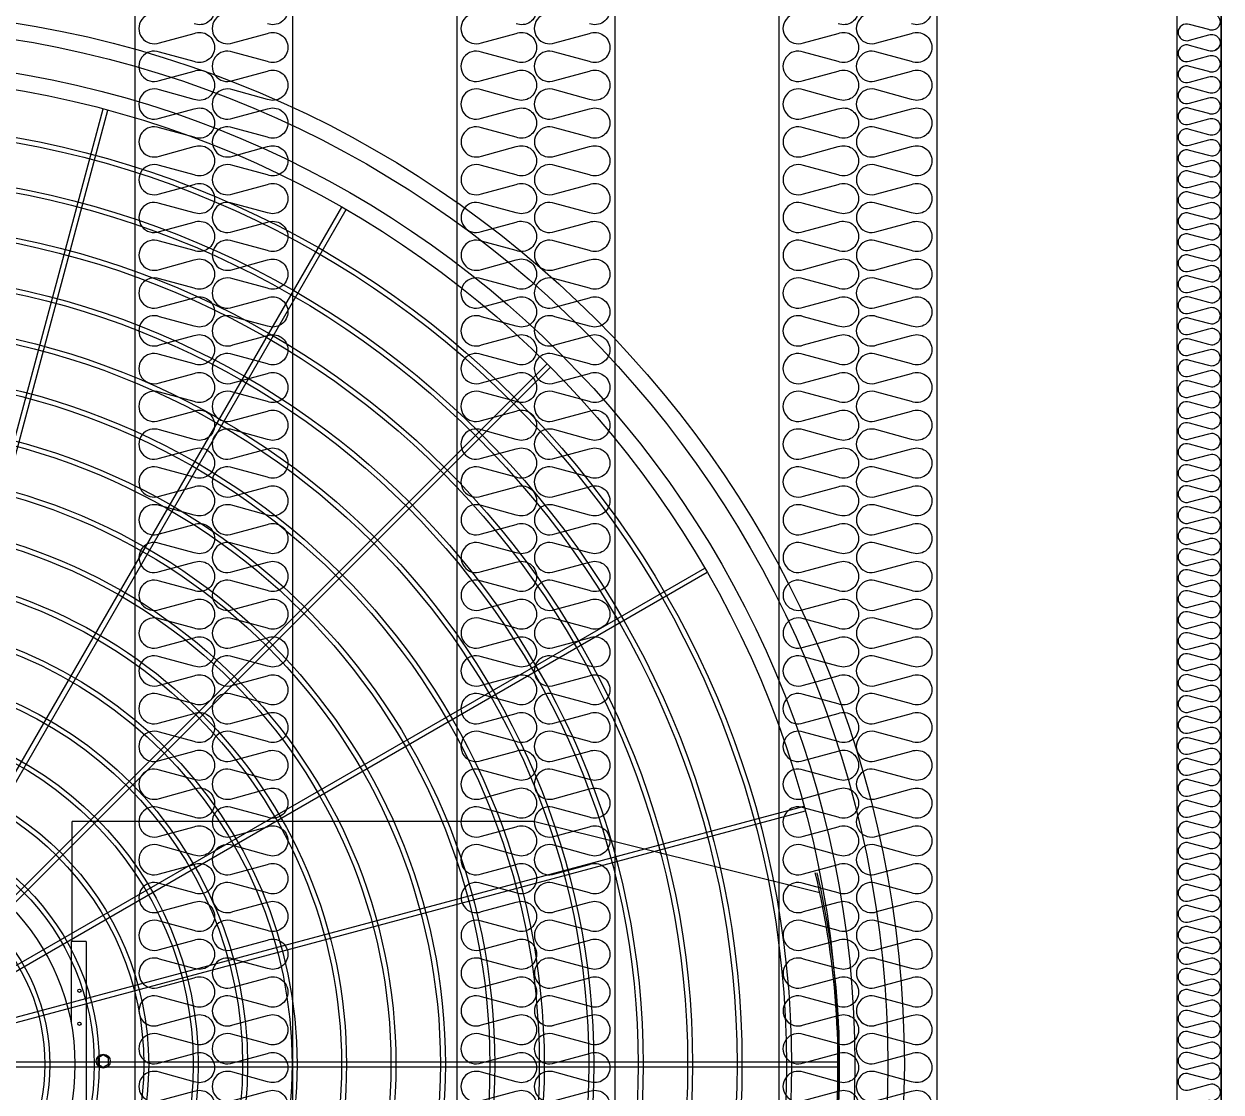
# Model space of a CAD drawing. Header units: millimetres. Extents: x 2911 to 32318, y 2586 to 23381.
# Drawn here: x 8752 to 9889, y 10757 to 11772 of the extents above; entities that cross this region are included whole.
import ezdxf

# ---------------------------------------------------------------- set-up
doc = ezdxf.new("R2010")
doc.units = ezdxf.units.MM
for name, color, linetype in [('LINE', 7, 'Continuous'), ('SMS', 220, 'Continuous'), ('냉각탑', 4, 'Continuous')]:
    doc.layers.add(name, color=color, linetype=linetype)

# ---------------------------------------------------------------- blocks, each defined once
blk = doc.blocks.new('A$C1FB73ED1')
for p, q in [((1293.4, 1341.6), (1587.7, 2439.9)), ((1299.2, 1340), (1593.5, 2438.3)), ((1308.9, 1336), (1877.4, 2320.7)), ((1314.1, 1333), (1882.6, 2317.7)), ((1322.4, 1326.6), (2126.4, 2130.6)), ((1326.6, 1322.4), (2130.6, 2126.4)), ((1333, 1314.1), (2317.7, 1882.6)), ((1336, 1308.9), (2320.7, 1877.4)), ((1340, 1299.2), (2438.3, 1593.5)), ((1341.6, 1293.4), (2439.9, 1587.7)), ((1342.9, 1283), (2480, 1283)), ((1342.9, 1277), (2480, 1277))]:
    blk.add_line(p, q)
for radius in [1280, 1260, 1220, 1200]:
    blk.add_circle((1280, 1280), radius)
at = {"ltscale": 5}
for radius in [1143, 1137, 1083, 1077, 1023, 1017, 963, 957, 903, 897, 843, 837, 783, 777, 723, 717, 663, 657, 603, 597, 543, 537, 483, 477, 423, 417, 363, 357, 303, 297, 243, 237]:
    blk.add_circle((1280, 1280), radius, dxfattribs=at)
at = {"color": 7}
blk.add_circle((1280, 1280), 273.5, dxfattribs=at)
at = {"layer": 'LINE', "color": 7}
for p, q in [((2111.5, 1574.8), (1550, 1574.8)), ((1550, 1429.2), (1550, 1574.8)), ((1550, 1429.2), (1550, 1574.8)), ((2111.5, 1574.8), (2457.5, 1488.5)), ((1549, 1429.2), (1549, 1329.5)), ((1549, 1429.2), (1549, 1329.5)), ((1567, 1429.2), (1549, 1429.2)), ((1567, 1429.2), (1549, 1429.2)), ((1567, 1429.2), (1567, 1190.6)), ((1567, 1429.2), (1567, 1190.6))]:
    blk.add_line(p, q, dxfattribs=at)
blk.add_lwpolyline([(1594.4, 1287.7), (1587.9, 1291.5), (1581.4, 1287.7), (1581.4, 1280.2), (1587.9, 1276.5), (1594.4, 1280.2)], close=True, dxfattribs=at)
blk.add_lwpolyline([(1594.4, 1287.7), (1587.9, 1291.5), (1581.4, 1287.7), (1581.4, 1280.2), (1587.9, 1276.5), (1594.4, 1280.2)], close=True, dxfattribs=at)
for centre, radius in [((1559, 1369.4), 2), ((1559, 1369.4), 2), ((1559, 1329.4), 2), ((1559, 1329.4), 2), ((1587.9, 1284), 8.5), ((1587.9, 1284), 8.5)]:
    blk.add_circle(centre, radius, dxfattribs=at)
for radius, start, end in [(998, 353.4876, 13.487), (1000, 353.5007, 13.4595)]:
    blk.add_arc((1481.5, 1280), radius, start, end, dxfattribs=at)
blk = doc.blocks.new('3')
at = {"color": 7}
for p, q in [((9847.4, 12311.1), (9847.4, 9391.1)), ((9889.4, 12311.1), (9889.4, 9311.1)), ((8857.2, 12271.8), (8857.2, 9311.1)), ((9007.2, 12271.8), (9007.2, 9311.1)), ((9163.2, 12271.8), (9163.2, 9311.1)), ((9313.2, 12271.8), (9313.2, 9311.1)), ((9469.2, 12271.8), (9469.2, 9311.1)), ((9619.2, 12271.8), (9619.2, 9311.1))]:
    blk.add_line(p, q, dxfattribs=at)
blk.add_line((9889.4, 12311.1), (9889.4, 9311.1))
at = {"ltscale": 500}
blk.add_lwpolyline([(7189.4, 12311.1), (9889.1, 12311.1), (9889.1, 9311.1), (7189.4, 9311.1)], close=True, dxfattribs=at)
at = {"layer": 'SMS', "color": 5}
for points in [[(9877.6, 11781.4, -1.449198), (9877.6, 11766.5), (9859.3, 11771.4, 0.524856), (9848.5, 11764, 0.524856), (9859.3, 11756.5), (9877.6, 11761.5, -1.449198), (9877.6, 11746.5), (9859.3, 11751.5, 0.524856), (9848.5, 11744, 0.417249), (9856.6, 11736)], [(8933, 11785.5, -0.524856), (8913.5, 11772.1)], [(8880.6, 11781, 1.449198), (8880.6, 11754.1), (8913.5, 11763, -0.524856), (8933, 11749.6, -0.524856), (8913.5, 11736.2), (8880.6, 11745.1, 1.449198), (8880.6, 11718.2), (8913.5, 11727.1, -0.524856), (8933, 11713.7, -0.524856), (8913.5, 11700.2), (8880.6, 11709.2, 1.449198), (8880.6, 11682.3), (8913.5, 11691.2, -0.524856), (8933, 11677.8, -0.524856), (8913.5, 11664.3), (8880.6, 11673.2, 1.449198), (8880.6, 11646.4), (8913.5, 11655.3, -0.524856), (8933, 11641.9, -0.524856), (8913.5, 11628.4), (8880.6, 11637.3, 1.449198), (8880.6, 11610.5), (8913.5, 11619.4, -0.524856), (8933, 11605.9, -0.524856), (8913.5, 11592.5), (8880.6, 11601.4, 1.449198), (8880.6, 11574.6), (8913.5, 11583.5, -0.524856), (8933, 11570, -0.524856), (8913.5, 11556.6), (8880.6, 11565.5, 1.449198), (8880.6, 11538.7), (8913.5, 11547.6, -0.524856), (8933, 11534.1, -0.524856), (8913.5, 11520.7), (8880.6, 11529.6, 1.449198), (8880.6, 11502.7), (8913.5, 11511.6, -0.524856), (8933, 11498.2, -0.524856), (8913.5, 11484.8), (8880.6, 11493.7, 1.449198), (8880.6, 11466.8), (8913.5, 11475.7, -0.524856), (8933, 11462.3, -0.524856), (8913.5, 11448.9), (8880.6, 11457.8, 1.449198), (8880.6, 11430.9), (8913.5, 11439.8, -0.524856), (8933, 11426.4, -0.524856), (8913.5, 11413), (8880.6, 11421.9, 1.449198), (8880.6, 11395), (8913.5, 11403.9, -0.524856), (8933, 11390.5, -0.524856), (8913.5, 11377.1), (8880.6, 11386, 1.449198), (8880.6, 11359.1), (8913.5, 11368, -0.524856), (8933, 11354.6, -0.524856), (8913.5, 11341.1), (8880.6, 11350.1, 1.449198), (8880.6, 11323.2), (8913.5, 11332.1, -0.524856), (8933, 11318.7, -0.524856), (8913.5, 11305.2), (8880.6, 11314.1, 1.449198), (8880.6, 11287.3), (8913.5, 11296.2, -0.524856), (8933, 11282.8, -0.524856), (8913.5, 11269.3), (8880.6, 11278.2, 1.449198), (8880.6, 11251.4), (8913.5, 11260.3, -0.524856), (8933, 11246.8, -0.524856), (8913.5, 11233.4), (8880.6, 11242.3, 1.449198), (8880.6, 11215.5), (8913.5, 11224.4, -0.524856), (8933, 11210.9, -0.524856), (8913.5, 11197.5), (8880.6, 11206.4, 1.449198), (8880.6, 11179.6), (8913.5, 11188.5, -0.524856), (8933, 11175, -0.524856), (8913.5, 11161.6), (8880.6, 11170.5, 1.449198), (8880.6, 11143.6), (8913.5, 11152.5, -0.524856), (8933, 11139.1, -0.524856), (8913.5, 11125.7), (8880.6, 11134.6, 1.449198), (8880.6, 11107.7), (8913.5, 11116.6, -0.524856), (8933, 11103.2, -0.524856), (8913.5, 11089.8), (8880.6, 11098.7, 1.449198), (8880.6, 11071.8), (8913.5, 11080.7, -0.524856), (8933, 11067.3, -0.524856), (8913.5, 11053.9), (8880.6, 11062.8, 1.449198), (8880.6, 11035.9), (8913.5, 11044.8, -0.524856), (8933, 11031.4, -0.524856), (8913.5, 11018), (8880.6, 11026.9, 1.449198), (8880.6, 11000), (8913.5, 11008.9, -0.524856), (8933, 10995.5, -0.524856), (8913.5, 10982), (8880.6, 10991, 1.449198), (8880.6, 10964.1), (8913.5, 10973, -0.524856), (8933, 10959.6, -0.524856), (8913.5, 10946.1), (8880.6, 10955, 1.449198), (8880.6, 10928.2), (8913.5, 10937.1, -0.524856), (8933, 10923.7, -0.524856), (8913.5, 10910.2), (8880.6, 10919.1, 1.449198), (8880.6, 10892.3), (8913.5, 10901.2, -0.524856), (8933, 10887.7, -0.524856), (8913.5, 10874.3), (8880.6, 10883.2, 1.449198), (8880.6, 10856.4), (8913.5, 10865.3, -0.524856), (8933, 10851.8, -0.524856), (8913.5, 10838.4), (8880.6, 10847.3, 1.449198), (8880.6, 10820.5), (8913.5, 10829.4, -0.524856), (8933, 10815.9, -0.417249), (8918.5, 10801.6)], [(9002.6, 11785.5, -0.524856), (8983.2, 11772.1)], [(8950.3, 11781, 1.449198), (8950.3, 11754.1), (8983.2, 11763, -0.524856), (9002.6, 11749.6, -0.524856), (8983.2, 11736.2), (8950.3, 11745.1, 1.449198), (8950.3, 11718.2), (8983.2, 11727.1, -0.524856), (9002.6, 11713.7, -0.524856), (8983.2, 11700.2), (8950.3, 11709.2, 1.449198), (8950.3, 11682.3), (8983.2, 11691.2, -0.524856), (9002.6, 11677.8, -0.524856), (8983.2, 11664.3), (8950.3, 11673.2, 1.449198), (8950.3, 11646.4), (8983.2, 11655.3, -0.524856), (9002.6, 11641.9, -0.524856), (8983.2, 11628.4), (8950.3, 11637.3, 1.449198), (8950.3, 11610.5), (8983.2, 11619.4, -0.524856), (9002.6, 11605.9, -0.524856), (8983.2, 11592.5), (8950.3, 11601.4, 1.449198), (8950.3, 11574.6), (8983.2, 11583.5, -0.524856), (9002.6, 11570, -0.524856), (8983.2, 11556.6), (8950.3, 11565.5, 1.449198), (8950.3, 11538.7), (8983.2, 11547.6, -0.524856), (9002.6, 11534.1, -0.524856), (8983.2, 11520.7), (8950.3, 11529.6, 1.449198), (8950.3, 11502.7), (8983.2, 11511.6, -0.524856), (9002.6, 11498.2, -0.524856), (8983.2, 11484.8), (8950.3, 11493.7, 1.449198), (8950.3, 11466.8), (8983.2, 11475.7, -0.524856), (9002.6, 11462.3, -0.524856), (8983.2, 11448.9), (8950.3, 11457.8, 1.449198), (8950.3, 11430.9), (8983.2, 11439.8, -0.524856), (9002.6, 11426.4, -0.524856), (8983.2, 11413), (8950.3, 11421.9, 1.449198), (8950.3, 11395), (8983.2, 11403.9, -0.524856), (9002.6, 11390.5, -0.524856), (8983.2, 11377.1), (8950.3, 11386, 1.449198), (8950.3, 11359.1), (8983.2, 11368, -0.524856), (9002.6, 11354.6, -0.524856), (8983.2, 11341.1), (8950.3, 11350.1, 1.449198), (8950.3, 11323.2), (8983.2, 11332.1, -0.524856), (9002.6, 11318.7, -0.524856), (8983.2, 11305.2), (8950.3, 11314.1, 1.449198), (8950.3, 11287.3), (8983.2, 11296.2, -0.524856), (9002.6, 11282.8, -0.524856), (8983.2, 11269.3), (8950.3, 11278.2, 1.449198), (8950.3, 11251.4), (8983.2, 11260.3, -0.524856), (9002.6, 11246.8, -0.524856), (8983.2, 11233.4), (8950.3, 11242.3, 1.449198), (8950.3, 11215.5), (8983.2, 11224.4, -0.524856), (9002.6, 11210.9, -0.524856), (8983.2, 11197.5), (8950.3, 11206.4, 1.449198), (8950.3, 11179.6), (8983.2, 11188.5, -0.524856), (9002.6, 11175, -0.524856), (8983.2, 11161.6), (8950.3, 11170.5, 1.449198), (8950.3, 11143.6), (8983.2, 11152.5, -0.524856), (9002.6, 11139.1, -0.524856), (8983.2, 11125.7), (8950.3, 11134.6, 1.449198), (8950.3, 11107.7), (8983.2, 11116.6, -0.524856), (9002.6, 11103.2, -0.524856), (8983.2, 11089.8), (8950.3, 11098.7, 1.449198), (8950.3, 11071.8), (8983.2, 11080.7, -0.524856), (9002.6, 11067.3, -0.524856), (8983.2, 11053.9), (8950.3, 11062.8, 1.449198), (8950.3, 11035.9), (8983.2, 11044.8, -0.524856), (9002.6, 11031.4, -0.524856), (8983.2, 11018), (8950.3, 11026.9, 1.449198), (8950.3, 11000), (8983.2, 11008.9, -0.524856), (9002.6, 10995.5, -0.524856), (8983.2, 10982), (8950.3, 10991, 1.449198), (8950.3, 10964.1), (8983.2, 10973, -0.524856), (9002.6, 10959.6, -0.524856), (8983.2, 10946.1), (8950.3, 10955, 1.449198), (8950.3, 10928.2), (8983.2, 10937.1, -0.524856), (9002.6, 10923.7, -0.524856), (8983.2, 10910.2), (8950.3, 10919.1, 1.449198), (8950.3, 10892.3), (8983.2, 10901.2, -0.524856), (9002.6, 10887.7, -0.524856), (8983.2, 10874.3), (8950.3, 10883.2, 1.449198), (8950.3, 10856.4), (8983.2, 10865.3, -0.524856), (9002.6, 10851.8, -0.524856), (8983.2, 10838.4), (8950.3, 10847.3, 1.449198), (8950.3, 10820.5), (8983.2, 10829.4, -0.524856), (9002.6, 10815.9, -0.417249), (8988.1, 10801.6)], [(9239, 11785.5, -0.524856), (9219.5, 11772.1)], [(9186.6, 11781, 1.449198), (9186.6, 11754.1), (9219.5, 11763, -0.524856), (9239, 11749.6, -0.524856), (9219.5, 11736.2), (9186.6, 11745.1, 1.449198), (9186.6, 11718.2), (9219.5, 11727.1, -0.524856), (9239, 11713.7, -0.524856), (9219.5, 11700.2), (9186.6, 11709.2, 1.449198), (9186.6, 11682.3), (9219.5, 11691.2, -0.524856), (9239, 11677.8, -0.524856), (9219.5, 11664.3), (9186.6, 11673.2, 1.449198), (9186.6, 11646.4), (9219.5, 11655.3, -0.524856), (9239, 11641.9, -0.524856), (9219.5, 11628.4), (9186.6, 11637.3, 1.449198), (9186.6, 11610.5), (9219.5, 11619.4, -0.524856), (9239, 11605.9, -0.524856), (9219.5, 11592.5), (9186.6, 11601.4, 1.449198), (9186.6, 11574.6), (9219.5, 11583.5, -0.524856), (9239, 11570, -0.524856), (9219.5, 11556.6), (9186.6, 11565.5, 1.449198), (9186.6, 11538.7), (9219.5, 11547.6, -0.524856), (9239, 11534.1, -0.524856), (9219.5, 11520.7), (9186.6, 11529.6, 1.449198), (9186.6, 11502.7), (9219.5, 11511.6, -0.524856), (9239, 11498.2, -0.524856), (9219.5, 11484.8), (9186.6, 11493.7, 1.449198), (9186.6, 11466.8), (9219.5, 11475.7, -0.524856), (9239, 11462.3, -0.524856), (9219.5, 11448.9), (9186.6, 11457.8, 1.449198), (9186.6, 11430.9), (9219.5, 11439.8, -0.524856), (9239, 11426.4, -0.524856), (9219.5, 11413), (9186.6, 11421.9, 1.449198), (9186.6, 11395), (9219.5, 11403.9, -0.524856), (9239, 11390.5, -0.524856), (9219.5, 11377.1), (9186.6, 11386, 1.449198), (9186.6, 11359.1), (9219.5, 11368, -0.524856), (9239, 11354.6, -0.524856), (9219.5, 11341.1), (9186.6, 11350.1, 1.449198), (9186.6, 11323.2), (9219.5, 11332.1, -0.524856), (9239, 11318.7, -0.524856), (9219.5, 11305.2), (9186.6, 11314.1, 1.449198), (9186.6, 11287.3), (9219.5, 11296.2, -0.524856), (9239, 11282.8, -0.524856), (9219.5, 11269.3), (9186.6, 11278.2, 1.449198), (9186.6, 11251.4), (9219.5, 11260.3, -0.524856), (9239, 11246.8, -0.524856), (9219.5, 11233.4), (9186.6, 11242.3, 1.449198), (9186.6, 11215.5), (9219.5, 11224.4, -0.524856), (9239, 11210.9, -0.524856), (9219.5, 11197.5), (9186.6, 11206.4, 1.449198), (9186.6, 11179.6), (9219.5, 11188.5, -0.524856), (9239, 11175, -0.524856), (9219.5, 11161.6), (9186.6, 11170.5, 1.449198), (9186.6, 11143.6), (9219.5, 11152.5, -0.524856), (9239, 11139.1, -0.524856), (9219.5, 11125.7), (9186.6, 11134.6, 1.449198), (9186.6, 11107.7), (9219.5, 11116.6, -0.524856), (9239, 11103.2, -0.524856), (9219.5, 11089.8), (9186.6, 11098.7, 1.449198), (9186.6, 11071.8), (9219.5, 11080.7, -0.524856), (9239, 11067.3, -0.524856), (9219.5, 11053.9), (9186.6, 11062.8, 1.449198), (9186.6, 11035.9), (9219.5, 11044.8, -0.524856), (9239, 11031.4, -0.524856), (9219.5, 11018), (9186.6, 11026.9, 1.449198), (9186.6, 11000), (9219.5, 11008.9, -0.524856), (9239, 10995.5, -0.524856), (9219.5, 10982), (9186.6, 10991, 1.449198), (9186.6, 10964.1), (9219.5, 10973, -0.524856), (9239, 10959.6, -0.524856), (9219.5, 10946.1), (9186.6, 10955, 1.449198), (9186.6, 10928.2), (9219.5, 10937.1, -0.524856), (9239, 10923.7, -0.524856), (9219.5, 10910.2), (9186.6, 10919.1, 1.449198), (9186.6, 10892.3), (9219.5, 10901.2, -0.524856), (9239, 10887.7, -0.524856), (9219.5, 10874.3), (9186.6, 10883.2, 1.449198), (9186.6, 10856.4), (9219.5, 10865.3, -0.524856), (9239, 10851.8, -0.524856), (9219.5, 10838.4), (9186.6, 10847.3, 1.449198), (9186.6, 10820.5), (9219.5, 10829.4, -0.524856), (9239, 10815.9, -0.417249), (9224.5, 10801.6)], [(9308.6, 11785.5, -0.524856), (9289.2, 11772.1)], [(9256.3, 11781, 1.449198), (9256.3, 11754.1), (9289.2, 11763, -0.524856), (9308.6, 11749.6, -0.524856), (9289.2, 11736.2), (9256.3, 11745.1, 1.449198), (9256.3, 11718.2), (9289.2, 11727.1, -0.524856), (9308.6, 11713.7, -0.524856), (9289.2, 11700.2), (9256.3, 11709.2, 1.449198), (9256.3, 11682.3), (9289.2, 11691.2, -0.524856), (9308.6, 11677.8, -0.524856), (9289.2, 11664.3), (9256.3, 11673.2, 1.449198), (9256.3, 11646.4), (9289.2, 11655.3, -0.524856), (9308.6, 11641.9, -0.524856), (9289.2, 11628.4), (9256.3, 11637.3, 1.449198), (9256.3, 11610.5), (9289.2, 11619.4, -0.524856), (9308.6, 11605.9, -0.524856), (9289.2, 11592.5), (9256.3, 11601.4, 1.449198), (9256.3, 11574.6), (9289.2, 11583.5, -0.524856), (9308.6, 11570, -0.524856), (9289.2, 11556.6), (9256.3, 11565.5, 1.449198), (9256.3, 11538.7), (9289.2, 11547.6, -0.524856), (9308.6, 11534.1, -0.524856), (9289.2, 11520.7), (9256.3, 11529.6, 1.449198), (9256.3, 11502.7), (9289.2, 11511.6, -0.524856), (9308.6, 11498.2, -0.524856), (9289.2, 11484.8), (9256.3, 11493.7, 1.449198), (9256.3, 11466.8), (9289.2, 11475.7, -0.524856), (9308.6, 11462.3, -0.524856), (9289.2, 11448.9), (9256.3, 11457.8, 1.449198), (9256.3, 11430.9), (9289.2, 11439.8, -0.524856), (9308.6, 11426.4, -0.524856), (9289.2, 11413), (9256.3, 11421.9, 1.449198), (9256.3, 11395), (9289.2, 11403.9, -0.524856), (9308.6, 11390.5, -0.524856), (9289.2, 11377.1), (9256.3, 11386, 1.449198), (9256.3, 11359.1), (9289.2, 11368, -0.524856), (9308.6, 11354.6, -0.524856), (9289.2, 11341.1), (9256.3, 11350.1, 1.449198), (9256.3, 11323.2), (9289.2, 11332.1, -0.524856), (9308.6, 11318.7, -0.524856), (9289.2, 11305.2), (9256.3, 11314.1, 1.449198), (9256.3, 11287.3), (9289.2, 11296.2, -0.524856), (9308.6, 11282.8, -0.524856), (9289.2, 11269.3), (9256.3, 11278.2, 1.449198), (9256.3, 11251.4), (9289.2, 11260.3, -0.524856), (9308.6, 11246.8, -0.524856), (9289.2, 11233.4), (9256.3, 11242.3, 1.449198), (9256.3, 11215.5), (9289.2, 11224.4, -0.524856), (9308.6, 11210.9, -0.524856), (9289.2, 11197.5), (9256.3, 11206.4, 1.449198), (9256.3, 11179.6), (9289.2, 11188.5, -0.524856), (9308.6, 11175, -0.524856), (9289.2, 11161.6), (9256.3, 11170.5, 1.449198), (9256.3, 11143.6), (9289.2, 11152.5, -0.524856), (9308.6, 11139.1, -0.524856), (9289.2, 11125.7), (9256.3, 11134.6, 1.449198), (9256.3, 11107.7), (9289.2, 11116.6, -0.524856), (9308.6, 11103.2, -0.524856), (9289.2, 11089.8), (9256.3, 11098.7, 1.449198), (9256.3, 11071.8), (9289.2, 11080.7, -0.524856), (9308.6, 11067.3, -0.524856), (9289.2, 11053.9), (9256.3, 11062.8, 1.449198), (9256.3, 11035.9), (9289.2, 11044.8, -0.524856), (9308.6, 11031.4, -0.524856), (9289.2, 11018), (9256.3, 11026.9, 1.449198), (9256.3, 11000), (9289.2, 11008.9, -0.524856), (9308.6, 10995.5, -0.524856), (9289.2, 10982), (9256.3, 10991, 1.449198), (9256.3, 10964.1), (9289.2, 10973, -0.524856), (9308.6, 10959.6, -0.524856), (9289.2, 10946.1), (9256.3, 10955, 1.449198), (9256.3, 10928.2), (9289.2, 10937.1, -0.524856), (9308.6, 10923.7, -0.524856), (9289.2, 10910.2), (9256.3, 10919.1, 1.449198), (9256.3, 10892.3), (9289.2, 10901.2, -0.524856), (9308.6, 10887.7, -0.524856), (9289.2, 10874.3), (9256.3, 10883.2, 1.449198), (9256.3, 10856.4), (9289.2, 10865.3, -0.524856), (9308.6, 10851.8, -0.524856), (9289.2, 10838.4), (9256.3, 10847.3, 1.449198), (9256.3, 10820.5), (9289.2, 10829.4, -0.524856), (9308.6, 10815.9, -0.417249), (9294.1, 10801.6)], [(9545, 11785.5, -0.524856), (9525.5, 11772.1)], [(9492.6, 11781, 1.449198), (9492.6, 11754.1), (9525.5, 11763, -0.524856), (9545, 11749.6, -0.524856), (9525.5, 11736.2), (9492.6, 11745.1, 1.449198), (9492.6, 11718.2), (9525.5, 11727.1, -0.524856), (9545, 11713.7, -0.524856), (9525.5, 11700.2), (9492.6, 11709.2, 1.449198), (9492.6, 11682.3), (9525.5, 11691.2, -0.524856), (9545, 11677.8, -0.524856), (9525.5, 11664.3), (9492.6, 11673.2, 1.449198), (9492.6, 11646.4), (9525.5, 11655.3, -0.524856), (9545, 11641.9, -0.524856), (9525.5, 11628.4), (9492.6, 11637.3, 1.449198), (9492.6, 11610.5), (9525.5, 11619.4, -0.524856), (9545, 11605.9, -0.524856), (9525.5, 11592.5), (9492.6, 11601.4, 1.449198), (9492.6, 11574.6), (9525.5, 11583.5, -0.524856), (9545, 11570, -0.524856), (9525.5, 11556.6), (9492.6, 11565.5, 1.449198), (9492.6, 11538.7), (9525.5, 11547.6, -0.524856), (9545, 11534.1, -0.524856), (9525.5, 11520.7), (9492.6, 11529.6, 1.449198), (9492.6, 11502.7), (9525.5, 11511.6, -0.524856), (9545, 11498.2, -0.524856), (9525.5, 11484.8), (9492.6, 11493.7, 1.449198), (9492.6, 11466.8), (9525.5, 11475.7, -0.524856), (9545, 11462.3, -0.524856), (9525.5, 11448.9), (9492.6, 11457.8, 1.449198), (9492.6, 11430.9), (9525.5, 11439.8, -0.524856), (9545, 11426.4, -0.524856), (9525.5, 11413), (9492.6, 11421.9, 1.449198), (9492.6, 11395), (9525.5, 11403.9, -0.524856), (9545, 11390.5, -0.524856), (9525.5, 11377.1), (9492.6, 11386, 1.449198), (9492.6, 11359.1), (9525.5, 11368, -0.524856), (9545, 11354.6, -0.524856), (9525.5, 11341.1), (9492.6, 11350.1, 1.449198), (9492.6, 11323.2), (9525.5, 11332.1, -0.524856), (9545, 11318.7, -0.524856), (9525.5, 11305.2), (9492.6, 11314.1, 1.449198), (9492.6, 11287.3), (9525.5, 11296.2, -0.524856), (9545, 11282.8, -0.524856), (9525.5, 11269.3), (9492.6, 11278.2, 1.449198), (9492.6, 11251.4), (9525.5, 11260.3, -0.524856), (9545, 11246.8, -0.524856), (9525.5, 11233.4), (9492.6, 11242.3, 1.449198), (9492.6, 11215.5), (9525.5, 11224.4, -0.524856), (9545, 11210.9, -0.524856), (9525.5, 11197.5), (9492.6, 11206.4, 1.449198), (9492.6, 11179.6), (9525.5, 11188.5, -0.524856), (9545, 11175, -0.524856), (9525.5, 11161.6), (9492.6, 11170.5, 1.449198), (9492.6, 11143.6), (9525.5, 11152.5, -0.524856), (9545, 11139.1, -0.524856), (9525.5, 11125.7), (9492.6, 11134.6, 1.449198), (9492.6, 11107.7), (9525.5, 11116.6, -0.524856), (9545, 11103.2, -0.524856), (9525.5, 11089.8), (9492.6, 11098.7, 1.449198), (9492.6, 11071.8), (9525.5, 11080.7, -0.524856), (9545, 11067.3, -0.524856), (9525.5, 11053.9), (9492.6, 11062.8, 1.449198), (9492.6, 11035.9), (9525.5, 11044.8, -0.524856), (9545, 11031.4, -0.524856), (9525.5, 11018), (9492.6, 11026.9, 1.449198), (9492.6, 11000), (9525.5, 11008.9, -0.524856), (9545, 10995.5, -0.524856), (9525.5, 10982), (9492.6, 10991, 1.449198), (9492.6, 10964.1), (9525.5, 10973, -0.524856), (9545, 10959.6, -0.524856), (9525.5, 10946.1), (9492.6, 10955, 1.449198), (9492.6, 10928.2), (9525.5, 10937.1, -0.524856), (9545, 10923.7, -0.524856), (9525.5, 10910.2), (9492.6, 10919.1, 1.449198), (9492.6, 10892.3), (9525.5, 10901.2, -0.524856), (9545, 10887.7, -0.524856), (9525.5, 10874.3), (9492.6, 10883.2, 1.449198), (9492.6, 10856.4), (9525.5, 10865.3, -0.524856), (9545, 10851.8, -0.524856), (9525.5, 10838.4), (9492.6, 10847.3, 1.449198), (9492.6, 10820.5), (9525.5, 10829.4, -0.524856), (9545, 10815.9, -0.417249), (9530.5, 10801.6)], [(9614.6, 11785.5, -0.524856), (9595.2, 11772.1)], [(9562.3, 11781, 1.449198), (9562.3, 11754.1), (9595.2, 11763, -0.524856), (9614.6, 11749.6, -0.524856), (9595.2, 11736.2), (9562.3, 11745.1, 1.449198), (9562.3, 11718.2), (9595.2, 11727.1, -0.524856), (9614.6, 11713.7, -0.524856), (9595.2, 11700.2), (9562.3, 11709.2, 1.449198), (9562.3, 11682.3), (9595.2, 11691.2, -0.524856), (9614.6, 11677.8, -0.524856), (9595.2, 11664.3), (9562.3, 11673.2, 1.449198), (9562.3, 11646.4), (9595.2, 11655.3, -0.524856), (9614.6, 11641.9, -0.524856), (9595.2, 11628.4), (9562.3, 11637.3, 1.449198), (9562.3, 11610.5), (9595.2, 11619.4, -0.524856), (9614.6, 11605.9, -0.524856), (9595.2, 11592.5), (9562.3, 11601.4, 1.449198), (9562.3, 11574.6), (9595.2, 11583.5, -0.524856), (9614.6, 11570, -0.524856), (9595.2, 11556.6), (9562.3, 11565.5, 1.449198), (9562.3, 11538.7), (9595.2, 11547.6, -0.524856), (9614.6, 11534.1, -0.524856), (9595.2, 11520.7), (9562.3, 11529.6, 1.449198), (9562.3, 11502.7), (9595.2, 11511.6, -0.524856), (9614.6, 11498.2, -0.524856), (9595.2, 11484.8), (9562.3, 11493.7, 1.449198), (9562.3, 11466.8), (9595.2, 11475.7, -0.524856), (9614.6, 11462.3, -0.524856), (9595.2, 11448.9), (9562.3, 11457.8, 1.449198), (9562.3, 11430.9), (9595.2, 11439.8, -0.524856), (9614.6, 11426.4, -0.524856), (9595.2, 11413), (9562.3, 11421.9, 1.449198), (9562.3, 11395), (9595.2, 11403.9, -0.524856), (9614.6, 11390.5, -0.524856), (9595.2, 11377.1), (9562.3, 11386, 1.449198), (9562.3, 11359.1), (9595.2, 11368, -0.524856), (9614.6, 11354.6, -0.524856), (9595.2, 11341.1), (9562.3, 11350.1, 1.449198), (9562.3, 11323.2), (9595.2, 11332.1, -0.524856), (9614.6, 11318.7, -0.524856), (9595.2, 11305.2), (9562.3, 11314.1, 1.449198), (9562.3, 11287.3), (9595.2, 11296.2, -0.524856), (9614.6, 11282.8, -0.524856), (9595.2, 11269.3), (9562.3, 11278.2, 1.449198), (9562.3, 11251.4), (9595.2, 11260.3, -0.524856), (9614.6, 11246.8, -0.524856), (9595.2, 11233.4), (9562.3, 11242.3, 1.449198), (9562.3, 11215.5), (9595.2, 11224.4, -0.524856), (9614.6, 11210.9, -0.524856), (9595.2, 11197.5), (9562.3, 11206.4, 1.449198), (9562.3, 11179.6), (9595.2, 11188.5, -0.524856), (9614.6, 11175, -0.524856), (9595.2, 11161.6), (9562.3, 11170.5, 1.449198), (9562.3, 11143.6), (9595.2, 11152.5, -0.524856), (9614.6, 11139.1, -0.524856), (9595.2, 11125.7), (9562.3, 11134.6, 1.449198), (9562.3, 11107.7), (9595.2, 11116.6, -0.524856), (9614.6, 11103.2, -0.524856), (9595.2, 11089.8), (9562.3, 11098.7, 1.449198), (9562.3, 11071.8), (9595.2, 11080.7, -0.524856), (9614.6, 11067.3, -0.524856), (9595.2, 11053.9), (9562.3, 11062.8, 1.449198), (9562.3, 11035.9), (9595.2, 11044.8, -0.524856), (9614.6, 11031.4, -0.524856), (9595.2, 11018), (9562.3, 11026.9, 1.449198), (9562.3, 11000), (9595.2, 11008.9, -0.524856), (9614.6, 10995.5, -0.524856), (9595.2, 10982), (9562.3, 10991, 1.449198), (9562.3, 10964.1), (9595.2, 10973, -0.524856), (9614.6, 10959.6, -0.524856), (9595.2, 10946.1), (9562.3, 10955, 1.449198), (9562.3, 10928.2), (9595.2, 10937.1, -0.524856), (9614.6, 10923.7, -0.524856), (9595.2, 10910.2), (9562.3, 10919.1, 1.449198), (9562.3, 10892.3), (9595.2, 10901.2, -0.524856), (9614.6, 10887.7, -0.524856), (9595.2, 10874.3), (9562.3, 10883.2, 1.449198), (9562.3, 10856.4), (9595.2, 10865.3, -0.524856), (9614.6, 10851.8, -0.524856), (9595.2, 10838.4), (9562.3, 10847.3, 1.449198), (9562.3, 10820.5), (9595.2, 10829.4, -0.524856), (9614.6, 10815.9, -0.417249), (9600.1, 10801.6)], [(9888.1, 11752, -0.446849), (9877.6, 11746.5), (9859.3, 11751.5, 0.524856), (9848.5, 11744, 0.524856), (9859.3, 11736.6), (9877.6, 11741.5, -1.449198), (9877.6, 11726.6), (9859.3, 11731.5, 0.524856), (9848.5, 11724.1, 0.524856), (9859.3, 11716.6), (9877.6, 11721.6, -1.449198), (9877.6, 11706.6), (9859.3, 11711.6, 0.524856), (9848.5, 11704.1, 0.524856), (9859.3, 11696.7), (9877.6, 11701.6, -1.449198), (9877.6, 11686.7), (9859.3, 11691.6, 0.524856), (9848.5, 11684.2, 0.524856), (9859.3, 11676.7), (9877.6, 11681.7, -1.449198), (9877.6, 11666.7), (9859.3, 11671.7, 0.524856), (9848.5, 11664.2, 0.524856), (9859.3, 11656.8), (9877.6, 11661.7, -1.449198), (9877.6, 11646.8), (9859.3, 11651.7, 0.524856), (9848.5, 11644.3, 0.524856), (9859.3, 11636.8), (9877.6, 11641.8, -1.449198), (9877.6, 11626.8), (9859.3, 11631.8, 0.524856), (9848.5, 11624.3, 0.524856), (9859.3, 11616.9), (9877.6, 11621.8, -1.449198), (9877.6, 11606.9), (9859.3, 11611.8, 0.524856), (9848.5, 11604.4, 0.524856), (9859.3, 11596.9), (9877.6, 11601.9, -1.449198), (9877.6, 11586.9), (9859.3, 11591.9, 0.524856), (9848.5, 11584.4, 0.524856), (9859.3, 11577), (9877.6, 11581.9, -1.449198), (9877.6, 11567), (9859.3, 11571.9, 0.524856), (9848.5, 11564.5, 0.524856), (9859.3, 11557), (9877.6, 11562, -1.449198), (9877.6, 11547), (9859.3, 11552, 0.524856), (9848.5, 11544.5, 0.524856), (9859.3, 11537.1), (9877.6, 11542, -1.449198), (9877.6, 11527.1), (9859.3, 11532, 0.524856), (9848.5, 11524.6, 0.524856), (9859.3, 11517.1), (9877.6, 11522.1, -1.449198), (9877.6, 11507.1), (9859.3, 11512.1, 0.524856), (9848.5, 11504.6, 0.524856), (9859.3, 11497.2), (9877.6, 11502.1, -1.449198), (9877.6, 11487.2), (9859.3, 11492.1, 0.524856), (9848.5, 11484.7, 0.524856), (9859.3, 11477.2), (9877.6, 11482.2, -1.449198), (9877.6, 11467.2), (9859.3, 11472.2, 0.524856), (9848.5, 11464.7, 0.524856), (9859.3, 11457.3), (9877.6, 11462.2, -1.449198), (9877.6, 11447.3), (9859.3, 11452.2, 0.524856), (9848.5, 11444.8, 0.524856), (9859.3, 11437.3), (9877.6, 11442.3, -1.449198), (9877.6, 11427.3), (9859.3, 11432.3, 0.524856), (9848.5, 11424.8, 0.524856), (9859.3, 11417.4), (9877.6, 11422.3, -1.449198), (9877.6, 11407.4), (9859.3, 11412.3, 0.524856), (9848.5, 11404.9, 0.524856), (9859.3, 11397.4), (9877.6, 11402.4, -1.449198), (9877.6, 11387.4), (9859.3, 11392.4, 0.524856), (9848.5, 11384.9, 0.524856), (9859.3, 11377.5), (9877.6, 11382.4, -1.449198), (9877.6, 11367.5), (9859.3, 11372.4, 0.524856), (9848.5, 11365, 0.524856), (9859.3, 11357.5), (9877.6, 11362.5, -1.449198), (9877.6, 11347.5), (9859.3, 11352.5, 0.524856), (9848.5, 11345, 0.524856), (9859.3, 11337.6), (9877.6, 11342.5, -1.449198), (9877.6, 11327.6), (9859.3, 11332.5, 0.524856), (9848.5, 11325.1, 0.524856), (9859.3, 11317.6), (9877.6, 11322.6, -1.449198), (9877.6, 11307.6), (9859.3, 11312.6, 0.524856), (9848.5, 11305.1, 0.524856), (9859.3, 11297.7), (9877.6, 11302.6, -1.449198), (9877.6, 11287.7), (9859.3, 11292.6, 0.524856), (9848.5, 11285.2, 0.524856), (9859.3, 11277.7), (9877.6, 11282.7, -1.449198), (9877.6, 11267.7), (9859.3, 11272.7, 0.524856), (9848.5, 11265.2, 0.524856), (9859.3, 11257.8), (9877.6, 11262.7, -1.449198), (9877.6, 11247.8), (9859.3, 11252.7, 0.524856), (9848.5, 11245.3, 0.524856), (9859.3, 11237.8), (9877.6, 11242.8, -1.449198), (9877.6, 11227.8), (9859.3, 11232.8, 0.524856), (9848.5, 11225.3, 0.524856), (9859.3, 11217.9), (9877.6, 11222.8, -1.449198), (9877.6, 11207.9), (9859.3, 11212.8, 0.524856), (9848.5, 11205.4, 0.524856), (9859.3, 11197.9), (9877.6, 11202.9, -1.449198), (9877.6, 11187.9), (9859.3, 11192.9, 0.524856), (9848.5, 11185.4, 0.524856), (9859.3, 11178), (9877.6, 11182.9, -1.449198), (9877.6, 11168), (9859.3, 11172.9, 0.524856), (9848.5, 11165.5, 0.417249), (9856.6, 11157.5)], [(9888.1, 11173.4, -0.446849), (9877.6, 11168), (9859.3, 11172.9, 0.524856), (9848.5, 11165.5, 0.524856), (9859.3, 11158), (9877.6, 11163, -1.449198), (9877.6, 11148), (9859.3, 11153, 0.524856), (9848.5, 11145.5, 0.524856), (9859.3, 11138.1), (9877.6, 11143, -1.449198), (9877.6, 11128.1), (9859.3, 11133, 0.524856), (9848.5, 11125.6, 0.524856), (9859.3, 11118.1), (9877.6, 11123.1, -1.449198), (9877.6, 11108.1), (9859.3, 11113.1, 0.524856), (9848.5, 11105.6, 0.524856), (9859.3, 11098.2), (9877.6, 11103.1, -1.449198), (9877.6, 11088.2), (9859.3, 11093.1, 0.524856), (9848.5, 11085.7, 0.524856), (9859.3, 11078.2), (9877.6, 11083.2, -1.449198), (9877.6, 11068.2), (9859.3, 11073.2, 0.524856), (9848.5, 11065.7, 0.524856), (9859.3, 11058.3), (9877.6, 11063.2, -1.449198), (9877.6, 11048.3), (9859.3, 11053.2, 0.524856), (9848.5, 11045.8, 0.524856), (9859.3, 11038.3), (9877.6, 11043.3, -1.449198), (9877.6, 11028.3), (9859.3, 11033.3, 0.524856), (9848.5, 11025.8, 0.524856), (9859.3, 11018.4), (9877.6, 11023.3, -1.449198), (9877.6, 11008.4), (9859.3, 11013.3, 0.524856), (9848.5, 11005.9, 0.524856), (9859.3, 10998.4), (9877.6, 11003.4, -1.449198), (9877.6, 10988.4), (9859.3, 10993.4, 0.524856), (9848.5, 10985.9, 0.524856), (9859.3, 10978.5), (9877.6, 10983.4, -1.449198), (9877.6, 10968.5), (9859.3, 10973.4, 0.524856), (9848.5, 10966, 0.524856), (9859.3, 10958.5), (9877.6, 10963.5, -1.449198), (9877.6, 10948.5), (9859.3, 10953.5, 0.524856), (9848.5, 10946, 0.524856), (9859.3, 10938.6), (9877.6, 10943.5, -1.449198), (9877.6, 10928.6), (9859.3, 10933.5, 0.524856), (9848.5, 10926.1, 0.524856), (9859.3, 10918.6), (9877.6, 10923.6, -1.449198), (9877.6, 10908.6), (9859.3, 10913.6, 0.524856), (9848.5, 10906.1, 0.524856), (9859.3, 10898.7), (9877.6, 10903.6, -1.449198), (9877.6, 10888.7), (9859.3, 10893.6, 0.524856), (9848.5, 10886.2, 0.524856), (9859.3, 10878.7), (9877.6, 10883.7, -1.449198), (9877.6, 10868.7), (9859.3, 10873.7, 0.524856), (9848.5, 10866.2, 0.524856), (9859.3, 10858.8), (9877.6, 10863.7, -1.449198), (9877.6, 10848.8), (9859.3, 10853.7, 0.524856), (9848.5, 10846.3, 0.524856), (9859.3, 10838.8), (9877.6, 10843.8, -1.449198), (9877.6, 10828.8), (9859.3, 10833.8, 0.524856), (9848.5, 10826.3, 0.524856), (9859.3, 10818.9), (9877.6, 10823.8, -1.449198), (9877.6, 10808.9), (9859.3, 10813.8, 0.524856), (9848.5, 10806.4, 0.524856), (9859.3, 10798.9), (9877.6, 10803.9, -1.449198), (9877.6, 10788.9), (9859.3, 10793.9, 0.524856), (9848.5, 10786.4, 0.524856), (9859.3, 10779), (9877.6, 10783.9, -1.449198), (9877.6, 10769), (9859.3, 10773.9, 0.524856), (9848.5, 10766.5, 0.524856), (9859.3, 10759), (9877.6, 10764, -1.449198), (9877.6, 10749)], [(8861.6, 10830.3, 0.446849), (8880.6, 10820.5), (8913.5, 10829.4, -0.524856), (8933, 10815.9, -0.524856), (8913.5, 10802.5), (8880.6, 10811.4, 1.449198), (8880.6, 10784.5), (8913.5, 10793.4, -0.524856), (8933, 10780, -0.524856), (8913.5, 10766.6), (8880.6, 10775.5, 1.449198), (8880.6, 10748.6), (8913.5, 10757.5, -0.524856), (8933, 10744.1, -0.524856)], [(8931.3, 10830.3, 0.446849), (8950.3, 10820.5), (8983.2, 10829.4, -0.524856), (9002.6, 10815.9, -0.524856), (8983.2, 10802.5), (8950.3, 10811.4, 1.449198), (8950.3, 10784.5), (8983.2, 10793.4, -0.524856), (9002.6, 10780, -0.524856), (8983.2, 10766.6), (8950.3, 10775.5, 1.449198), (8950.3, 10748.6), (8983.2, 10757.5, -0.524856), (9002.6, 10744.1, -0.524856)], [(9167.6, 10830.3, 0.446849), (9186.6, 10820.5), (9219.5, 10829.4, -0.524856), (9239, 10815.9, -0.524856), (9219.5, 10802.5), (9186.6, 10811.4, 1.449198), (9186.6, 10784.5), (9219.5, 10793.4, -0.524856), (9239, 10780, -0.524856), (9219.5, 10766.6), (9186.6, 10775.5, 1.449198), (9186.6, 10748.6), (9219.5, 10757.5, -0.524856), (9239, 10744.1, -0.524856)], [(9237.3, 10830.3, 0.446849), (9256.3, 10820.5), (9289.2, 10829.4, -0.524856), (9308.6, 10815.9, -0.524856), (9289.2, 10802.5), (9256.3, 10811.4, 1.449198), (9256.3, 10784.5), (9289.2, 10793.4, -0.524856), (9308.6, 10780, -0.524856), (9289.2, 10766.6), (9256.3, 10775.5, 1.449198), (9256.3, 10748.6), (9289.2, 10757.5, -0.524856), (9308.6, 10744.1, -0.524856)], [(9473.6, 10830.3, 0.446849), (9492.6, 10820.5), (9525.5, 10829.4, -0.524856), (9545, 10815.9, -0.524856), (9525.5, 10802.5), (9492.6, 10811.4, 1.449198), (9492.6, 10784.5), (9525.5, 10793.4, -0.524856), (9545, 10780, -0.524856), (9525.5, 10766.6), (9492.6, 10775.5, 1.449198), (9492.6, 10748.6), (9525.5, 10757.5, -0.524856), (9545, 10744.1, -0.524856)], [(9543.3, 10830.3, 0.446849), (9562.3, 10820.5), (9595.2, 10829.4, -0.524856), (9614.6, 10815.9, -0.524856), (9595.2, 10802.5), (9562.3, 10811.4, 1.449198), (9562.3, 10784.5), (9595.2, 10793.4, -0.524856), (9614.6, 10780, -0.524856), (9595.2, 10766.6), (9562.3, 10775.5, 1.449198), (9562.3, 10748.6), (9595.2, 10757.5, -0.524856), (9614.6, 10744.1, -0.524856)]]:
    blk.add_lwpolyline(points, format="xyb", dxfattribs=at)
at = {"layer": '냉각탑', "xscale": 0.7829768747821867, "yscale": 0.7829768747821867, "zscale": 0.7829768747821867}
blk.add_blockref('A$C1FB73ED1', (7584, 9780.8), dxfattribs=at)

msp = doc.modelspace()

# ---------------------------------------------------------------- block references
msp.add_blockref('3', (0, 0))

doc.saveas('drawing.dxf')
